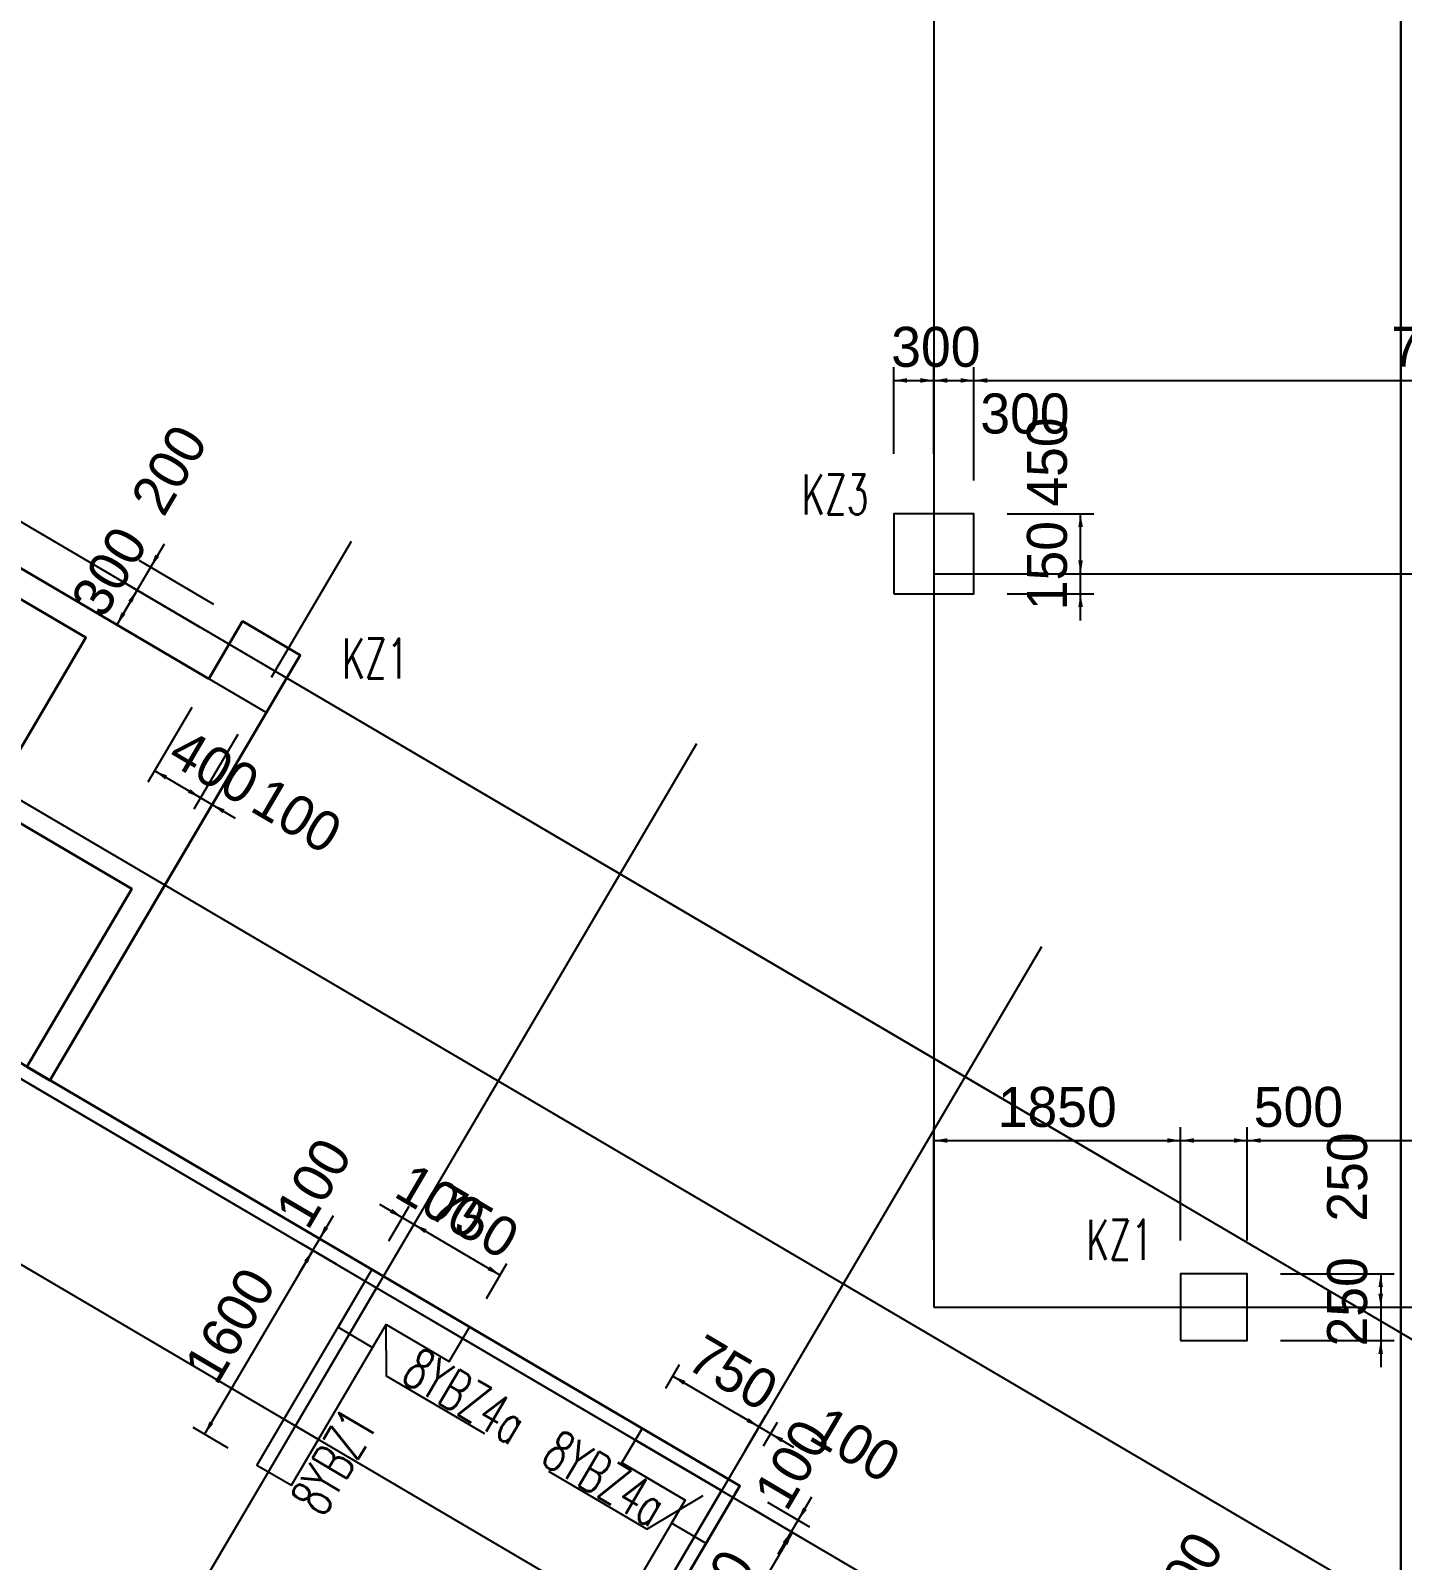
# Model space of a CAD drawing. Extents: x 387171 to 699106, y 11966 to 245688.
# Drawn here: x 627987 to 638271, y 165689 to 177162 of the extents above; entities that cross this region are included whole.
import ezdxf

# ---------------------------------------------------------------- set-up
doc = ezdxf.new("R2010")
doc.units = 0
doc.header["$LTSCALE"] = 100
doc.header["$MEASUREMENT"] = 0
for name, color, linetype in [('b边缘构件', 235, 'Continuous'), ('COLU', 7, 'Continuous'), ('DIM', 3, 'Continuous'), ('DOTE', 253, 'Continuous'), ('h后浇带', 51, 'Continuous'), ('NUM', 7, 'Continuous'), ('wall-主楼', 2, 'Continuous'), ('Y阴影', 254, 'Continuous'), ('小尺寸', 4, 'Continuous'), ('网格', 253, 'Continuous'), ('边缘构件标注', 1, 'Continuous')]:
    doc.layers.add(name, color=color, linetype=linetype)
doc.styles.get("Standard").update_dxf_attribs({"font": 'standard'})
doc.styles.add('tk', font='tk')
doc.dimstyles.get("Standard").update_dxf_attribs({"dimtxt": 300, "dimasz": 100, "dimexe": 100, "dimexo": 250, "dimgap": 100, "dimtad": 0, "dimtoh": 1, "dimdec": 0, "dimdsep": 46, "dimcen": 0.09, "dimclrt": 7, "dimadec": 0, "dimazin": 0, "dimtfac": 1, "dimtdec": 4, "dimtofl": 0, "dimtmove": 0, "dimatfit": 3, "dimfxl": 1, "dimtolj": 1, "dimtzin": 0, "dimarcsym": 0})

# ---------------------------------------------------------------- blocks, each defined once
blk = doc.blocks.new('*D2209')
at = {"layer": '小尺寸', "color": 0, "linetype": 'ByBlock', "lineweight": -2}
for p, q in [((630254, 168273), (630000, 167842)), ((630330, 167996), (630066, 168151)), ((630279, 167910), (630016, 168065))]:
    blk.add_line(p, q, dxfattribs=at)
for points in [[(630152, 168100), (630189, 168195), (630218, 168178)], [(630102, 168014), (630065, 167919), (630037, 167936)]]:
    blk.add_solid(points, dxfattribs=at)
at = {"layer": '小尺寸', "color": 7, "linetype": 'Continuous', "lineweight": -2, "insert": (630108, 168519), "char_height": 300, "width": 476.67, "attachment_point": 5, "rotation": 59.5454, "style": 'tk'}
blk.add_mtext('100', dxfattribs=at)
blk = doc.blocks.new('*D2091')
at = {"layer": '小尺寸', "color": 0, "linetype": 'ByBlock', "lineweight": -2}
for p, q in [((630102, 168014), (629291, 166635)), ((630279, 167910), (630016, 168065)), ((629468, 166531), (629205, 166686))]:
    blk.add_line(p, q, dxfattribs=at)
for points in [[(630102, 168014), (630065, 167919), (630037, 167936)], [(629291, 166635), (629327, 166729), (629356, 166713)]]:
    blk.add_solid(points, dxfattribs=at)
at = {"layer": '小尺寸', "color": 7, "linetype": 'Continuous', "lineweight": -2, "insert": (629481, 167451), "char_height": 300, "width": 685, "attachment_point": 5, "rotation": 59.5454, "style": 'tk'}
blk.add_mtext('1600', dxfattribs=at)
blk = doc.blocks.new('*D3060')
at = {"layer": '小尺寸', "color": 0, "linetype": 'ByBlock', "lineweight": -2}
for p, q in [((630602, 168361), (631033, 168108)), ((630672, 168085), (630825, 168346)), ((630707, 167948), (630911, 168295))]:
    blk.add_line(p, q, dxfattribs=at)
for points in [[(630775, 168260), (630680, 168296), (630697, 168325)], [(630861, 168209), (630955, 168173), (630939, 168144)]]:
    blk.add_solid(points, dxfattribs=at)
at = {"layer": '小尺寸', "color": 7, "linetype": 'Continuous', "lineweight": -2, "insert": (631062, 168381), "char_height": 300, "width": 476.67, "attachment_point": 5, "rotation": 329.5454, "style": 'tk'}
blk.add_mtext('100', dxfattribs=at)
blk = doc.blocks.new('*D2640')
at = {"layer": '小尺寸', "color": 0, "linetype": 'ByBlock', "lineweight": -2}
for p, q in [((630707, 167948), (630911, 168295)), ((630861, 168209), (631507, 167829)), ((631404, 167654), (631558, 167915))]:
    blk.add_line(p, q, dxfattribs=at)
for points in [[(630861, 168209), (630955, 168173), (630939, 168144)], [(631507, 167829), (631413, 167865), (631430, 167894)]]:
    blk.add_solid(points, dxfattribs=at)
at = {"layer": '小尺寸', "color": 7, "linetype": 'Continuous', "lineweight": -2, "insert": (631311, 168235), "char_height": 300, "width": 566.67, "attachment_point": 5, "rotation": 329.5454, "style": 'tk'}
blk.add_mtext('750', dxfattribs=at)
blk = doc.blocks.new('*D1786')
at = {"layer": '小尺寸', "color": 0, "linetype": 'ByBlock', "lineweight": -2}
for p, q in [((632748, 166980), (632852, 167157)), ((632802, 167071), (633448, 166691)), ((633344, 166514), (633499, 166777))]:
    blk.add_line(p, q, dxfattribs=at)
for points in [[(632802, 167071), (632896, 167035), (632879, 167006)], [(633448, 166691), (633354, 166727), (633370, 166756)]]:
    blk.add_solid(points, dxfattribs=at)
at = {"layer": '小尺寸', "color": 7, "linetype": 'Continuous', "lineweight": -2, "insert": (633252, 167096), "char_height": 300, "width": 566.67, "attachment_point": 5, "rotation": 329.5454, "style": 'tk'}
blk.add_mtext('750', dxfattribs=at)
blk = doc.blocks.new('*D1677')
at = {"layer": '小尺寸', "color": 0, "linetype": 'ByBlock', "lineweight": -2}
for p, q in [((633276, 166792), (633707, 166539)), ((633344, 166514), (633499, 166777)), ((633481, 166549), (633585, 166726))]:
    blk.add_line(p, q, dxfattribs=at)
for points in [[(633448, 166691), (633354, 166727), (633370, 166756)], [(633534, 166640), (633629, 166604), (633612, 166575)]]:
    blk.add_solid(points, dxfattribs=at)
at = {"layer": '小尺寸', "color": 7, "linetype": 'Continuous', "lineweight": -2, "insert": (634170, 166557), "char_height": 300, "width": 476.67, "attachment_point": 5, "rotation": 329.5454, "style": 'tk'}
blk.add_mtext('100', dxfattribs=at)
blk = doc.blocks.new('*D2585')
at = {"layer": '小尺寸', "color": 0, "linetype": 'ByBlock', "lineweight": -2}
for p, q in [((633511, 166125), (633827, 165940)), ((633842, 166163), (633589, 165732)), ((633375, 166090), (633776, 165854))]:
    blk.add_line(p, q, dxfattribs=at)
for points in [[(633741, 165990), (633777, 166085), (633806, 166068)], [(633690, 165904), (633654, 165810), (633625, 165826)]]:
    blk.add_solid(points, dxfattribs=at)
at = {"layer": '小尺寸', "color": 7, "linetype": 'Continuous', "lineweight": -2, "insert": (633697, 166409), "char_height": 300, "width": 476.67, "attachment_point": 5, "rotation": 59.5454, "style": 'tk'}
blk.add_mtext('100', dxfattribs=at)
blk = doc.blocks.new('*D2173')
at = {"layer": '小尺寸', "color": 0, "linetype": 'ByBlock', "lineweight": -2}
for p, q in [((633382, 166085), (633784, 165849)), ((633698, 165900), (632887, 164520)), ((632657, 164655), (632973, 164470))]:
    blk.add_line(p, q, dxfattribs=at)
for points in [[(633698, 165900), (633661, 165805), (633633, 165822)], [(632887, 164520), (632923, 164615), (632952, 164598)]]:
    blk.add_solid(points, dxfattribs=at)
at = {"layer": '小尺寸', "color": 7, "linetype": 'Continuous', "lineweight": -2, "insert": (633077, 165337), "char_height": 300, "width": 685, "attachment_point": 5, "rotation": 59.5454, "style": 'tk'}
blk.add_mtext('1600', dxfattribs=at)
blk = doc.blocks.new('*D3518')
at = {"layer": 'DIM', "color": 0, "linetype": 'ByBlock', "lineweight": -2}
for p, q in [((636608, 168088), (636608, 168938)), ((637108, 168088), (637108, 168938)), ((636608, 168838), (637108, 168838))]:
    blk.add_line(p, q, dxfattribs=at)
for points in [[(636608, 168838), (636708, 168855), (636708, 168821)], [(637108, 168838), (637008, 168821), (637008, 168855)]]:
    blk.add_solid(points, dxfattribs=at)
at = {"layer": 'DIM', "color": 7, "linetype": 'Continuous', "lineweight": -2, "insert": (637491, 169088), "char_height": 300, "width": 566.67, "attachment_point": 5, "style": 'tk'}
blk.add_mtext('500', dxfattribs=at)
blk = doc.blocks.new('*D3425')
at = {"layer": 'DIM', "color": 0, "linetype": 'ByBlock', "lineweight": -2}
for p, q in [((637358, 167838), (638208, 167838)), ((638108, 167838), (638108, 167588)), ((637358, 167588), (638208, 167588))]:
    blk.add_line(p, q, dxfattribs=at)
for points in [[(638108, 167838), (638125, 167738), (638091, 167738)], [(638108, 167588), (638091, 167688), (638125, 167688)]]:
    blk.add_solid(points, dxfattribs=at)
at = {"layer": 'DIM', "color": 7, "linetype": 'Continuous', "lineweight": -2, "insert": (637858, 168564), "char_height": 300, "width": 566.67, "attachment_point": 5, "rotation": 90, "style": 'tk'}
blk.add_mtext('250', dxfattribs=at)
blk = doc.blocks.new('*D4331')
at = {"layer": 'DIM', "color": 0, "linetype": 'ByBlock', "lineweight": -2}
for p, q in [((638108, 167788), (638108, 167138)), ((637358, 167588), (638208, 167588)), ((637358, 167338), (638208, 167338))]:
    blk.add_line(p, q, dxfattribs=at)
for points in [[(638108, 167588), (638091, 167688), (638125, 167688)], [(638108, 167338), (638125, 167238), (638091, 167238)]]:
    blk.add_solid(points, dxfattribs=at)
at = {"layer": 'DIM', "color": 7, "linetype": 'Continuous', "lineweight": -2, "insert": (637858, 167628), "char_height": 300, "width": 566.67, "attachment_point": 5, "rotation": 90, "style": 'tk'}
blk.add_mtext('250', dxfattribs=at)
blk = doc.blocks.new('*D2929')
at = {"layer": 'DIM', "color": 0, "linetype": 'ByBlock', "lineweight": -2}
for p, q in [((636925, 164466), (636365, 164795)), ((636451, 164745), (636248, 164400)), ((636723, 164121), (636162, 164451))]:
    blk.add_line(p, q, dxfattribs=at)
for points in [[(636451, 164745), (636415, 164650), (636386, 164667)], [(636248, 164400), (636285, 164495), (636313, 164478)]]:
    blk.add_solid(points, dxfattribs=at)
at = {"layer": 'DIM', "color": 7, "linetype": 'Continuous', "lineweight": -2, "insert": (636644, 165567), "char_height": 300, "width": 576.67, "attachment_point": 5, "rotation": 59.5454, "style": 'tk'}
blk.add_mtext('400', dxfattribs=at)
blk = doc.blocks.new('*D4361')
at = {"layer": 'DIM', "color": 0, "linetype": 'ByBlock', "lineweight": -2}
for p, q in [((634458, 173988), (634458, 174638)), ((634758, 173988), (634758, 174638)), ((634458, 174538), (634758, 174538))]:
    blk.add_line(p, q, dxfattribs=at)
for points in [[(634458, 174538), (634558, 174555), (634558, 174521)], [(634758, 174538), (634658, 174521), (634658, 174555)]]:
    blk.add_solid(points, dxfattribs=at)
at = {"layer": 'DIM', "color": 7, "linetype": 'Continuous', "lineweight": -2, "insert": (634773, 174788), "char_height": 300, "width": 566.67, "attachment_point": 5, "style": 'tk'}
blk.add_mtext('300', dxfattribs=at)
blk = doc.blocks.new('*D3936')
at = {"layer": 'DIM', "color": 0, "linetype": 'ByBlock', "lineweight": -2}
for p, q in [((634758, 173988), (634758, 174638)), ((635058, 173988), (635058, 174638)), ((634758, 174538), (635058, 174538))]:
    blk.add_line(p, q, dxfattribs=at)
for points in [[(634758, 174538), (634858, 174555), (634858, 174521)], [(635058, 174538), (634958, 174521), (634958, 174555)]]:
    blk.add_solid(points, dxfattribs=at)
at = {"layer": 'DIM', "color": 7, "linetype": 'Continuous', "lineweight": -2, "insert": (635441, 174288), "char_height": 300, "width": 566.67, "attachment_point": 5, "style": 'tk'}
blk.add_mtext('300', dxfattribs=at)
blk = doc.blocks.new('*D89')
at = {"layer": 'DIM', "color": 0, "linetype": 'ByBlock', "lineweight": -2}
for p, q in [((635858, 172738), (635858, 173288)), ((635308, 173088), (635958, 173088)), ((635308, 172938), (635958, 172938))]:
    blk.add_line(p, q, dxfattribs=at)
for points in [[(635858, 173088), (635841, 173188), (635875, 173188)], [(635858, 172938), (635875, 172838), (635841, 172838)]]:
    blk.add_solid(points, dxfattribs=at)
at = {"layer": 'DIM', "color": 7, "linetype": 'Continuous', "lineweight": -2, "insert": (635608, 173149), "char_height": 300, "width": 476.67, "attachment_point": 5, "rotation": 90, "style": 'tk'}
blk.add_mtext('150', dxfattribs=at)
blk = doc.blocks.new('*D4749')
at = {"layer": 'DIM', "color": 0, "linetype": 'ByBlock', "lineweight": -2}
for p, q in [((635308, 173538), (635958, 173538)), ((635858, 173088), (635858, 173538)), ((635308, 173088), (635958, 173088))]:
    blk.add_line(p, q, dxfattribs=at)
for points in [[(635858, 173538), (635875, 173438), (635841, 173438)], [(635858, 173088), (635841, 173188), (635875, 173188)]]:
    blk.add_solid(points, dxfattribs=at)
at = {"layer": 'DIM', "color": 7, "linetype": 'Continuous', "lineweight": -2, "insert": (635608, 173926), "char_height": 300, "width": 576.67, "attachment_point": 5, "rotation": 90, "style": 'tk'}
blk.add_mtext('450', dxfattribs=at)
blk = doc.blocks.new('*D2548')
at = {"layer": 'DIM', "color": 0, "linetype": 'ByBlock', "lineweight": -2}
for p, q in [((628987, 173309), (628683, 172792)), ((629360, 172858), (628800, 173188)), ((629259, 172686), (628698, 173015))]:
    blk.add_line(p, q, dxfattribs=at)
for points in [[(628886, 173137), (628922, 173232), (628951, 173215)], [(628785, 172965), (628748, 172870), (628720, 172887)]]:
    blk.add_solid(points, dxfattribs=at)
at = {"layer": 'DIM', "color": 7, "linetype": 'Continuous', "lineweight": -2, "insert": (629026, 173868), "char_height": 300, "width": 566.67, "attachment_point": 5, "rotation": 59.5454, "style": 'tk'}
blk.add_mtext('200', dxfattribs=at)
blk = doc.blocks.new('*D3327')
at = {"layer": 'DIM', "color": 0, "linetype": 'ByBlock', "lineweight": -2}
for p, q in [((629259, 172686), (628698, 173015)), ((628785, 172965), (628633, 172706)), ((629107, 172427), (628546, 172757))]:
    blk.add_line(p, q, dxfattribs=at)
for points in [[(628785, 172965), (628748, 172870), (628720, 172887)], [(628633, 172706), (628669, 172801), (628698, 172784)]]:
    blk.add_solid(points, dxfattribs=at)
at = {"layer": 'DIM', "color": 7, "linetype": 'Continuous', "lineweight": -2, "insert": (628577, 173105), "char_height": 300, "width": 566.67, "attachment_point": 5, "rotation": 59.5454, "style": 'tk'}
blk.add_mtext('300', dxfattribs=at)
blk = doc.blocks.new('*D3061')
at = {"layer": 'DIM', "color": 0, "linetype": 'ByBlock', "lineweight": -2}
for p, q in [((629196, 172085), (628866, 171525)), ((629540, 171882), (629211, 171322)), ((628917, 171611), (629262, 171408))]:
    blk.add_line(p, q, dxfattribs=at)
for points in [[(628917, 171611), (629011, 171575), (628995, 171546)], [(629262, 171408), (629167, 171445), (629184, 171473)]]:
    blk.add_solid(points, dxfattribs=at)
at = {"layer": 'DIM', "color": 7, "linetype": 'Continuous', "lineweight": -2, "insert": (629363, 171639), "char_height": 300, "width": 576.67, "attachment_point": 5, "rotation": 329.5454, "style": 'tk'}
blk.add_mtext('400', dxfattribs=at)
blk = doc.blocks.new('*D4105')
at = {"layer": 'DIM', "color": 0, "linetype": 'ByBlock', "lineweight": -2}
for p, q in [((629540, 171882), (629211, 171322)), ((629627, 171832), (629297, 171271)), ((629089, 171510), (629520, 171256))]:
    blk.add_line(p, q, dxfattribs=at)
for points in [[(629262, 171408), (629167, 171445), (629184, 171473)], [(629348, 171358), (629442, 171321), (629426, 171292)]]:
    blk.add_solid(points, dxfattribs=at)
at = {"layer": 'DIM', "color": 7, "linetype": 'Continuous', "lineweight": -2, "insert": (629983, 171274), "char_height": 300, "width": 476.67, "attachment_point": 5, "rotation": 329.5454, "style": 'tk'}
blk.add_mtext('100', dxfattribs=at)
blk = doc.blocks.new('*D1274')
at = {"layer": 'DIM', "color": 0, "linetype": 'ByBlock', "lineweight": -2}
for p, q in [((634758, 168094), (634758, 168938)), ((636608, 168088), (636608, 168938)), ((634758, 168838), (636608, 168838))]:
    blk.add_line(p, q, dxfattribs=at)
for points in [[(634758, 168838), (634858, 168855), (634858, 168821)], [(636608, 168838), (636508, 168821), (636508, 168855)]]:
    blk.add_solid(points, dxfattribs=at)
at = {"layer": 'DIM', "color": 7, "linetype": 'Continuous', "lineweight": -2, "insert": (635683, 169088), "char_height": 300, "width": 690, "attachment_point": 5, "style": 'tk'}
blk.add_mtext('1850', dxfattribs=at)
blk = doc.blocks.new('*D2333')
at = {"layer": 'DIM', "color": 0, "linetype": 'ByBlock', "lineweight": -2}
for p, q in [((637108, 168088), (637108, 168938)), ((642258, 168088), (642258, 168938)), ((637108, 168838), (642258, 168838))]:
    blk.add_line(p, q, dxfattribs=at)
for points in [[(637108, 168838), (637208, 168855), (637208, 168821)], [(642258, 168838), (642158, 168821), (642158, 168855)]]:
    blk.add_solid(points, dxfattribs=at)
at = {"layer": 'DIM', "color": 7, "linetype": 'Continuous', "lineweight": -2, "insert": (639683, 169088), "char_height": 300, "width": 775, "attachment_point": 5, "style": 'tk'}
blk.add_mtext('5150', dxfattribs=at)
blk = doc.blocks.new('*D880')
at = {"layer": 'DIM', "color": 0, "linetype": 'ByBlock', "lineweight": -2}
for p, q in [((635058, 173788), (635058, 174638)), ((642208, 173788), (642208, 174638)), ((635058, 174538), (642208, 174538))]:
    blk.add_line(p, q, dxfattribs=at)
for points in [[(635058, 174538), (635158, 174555), (635158, 174521)], [(642208, 174538), (642108, 174521), (642108, 174555)]]:
    blk.add_solid(points, dxfattribs=at)
at = {"layer": 'DIM', "color": 7, "linetype": 'Continuous', "lineweight": -2, "insert": (638633, 174788), "char_height": 300, "width": 775, "attachment_point": 5, "style": 'tk'}
blk.add_mtext('7150', dxfattribs=at)
blk = doc.blocks.new('后浇带现场')
at = {"color": 6, "lineweight": 30}
blk.add_lwpolyline([(821257, 720830), (821257, 688843), (805860, 662656), (825600, 651049), (814026, 631365), (812236, 611185), (845904, 608199)], dxfattribs=at)
at = {"layer": 'h后浇带', "color": 1}
blk.add_line((821257, 720830), (821257, 688843), dxfattribs=at)

msp = doc.modelspace()

# ---------------------------------------------------------------- hatches: boundary and pattern name
at = {"layer": 'Y阴影'}
h = msp.add_hatch(dxfattribs=at)
h.set_pattern_fill('ANSI31', color=256, scale=25, angle=-30.45463, style=0)
h.set_pattern_definition([])
h.paths.add_polyline_path([(630545, 167869.5), (630291.6, 167438.4), (630550.2, 167286.4), (630651.6, 167458.8), (631125.7, 167180), (631277.7, 167438.6)], flags=0)
h = msp.add_hatch(dxfattribs=at)
h.set_pattern_fill('ANSI31', color=256, scale=25, angle=-30.45463, style=0)
h.set_pattern_definition([])
h.paths.add_polyline_path([(629886.1, 166748.8), (629683.4, 166404), (629942, 166252), (630144.7, 166596.8)], flags=0)
h = msp.add_hatch(dxfattribs=at)
h.set_pattern_fill('ANSI31', color=256, scale=25, angle=-30.45463, style=0)
h.set_pattern_definition([])
h.paths.add_polyline_path([(633303.5, 166247.5), (633050.1, 165816.5), (632791.5, 165968.6), (632892.9, 166141), (632418.7, 166419.7), (632570.8, 166678.3)], flags=0)

# ---------------------------------------------------------------- linework, layer by layer
at = {"color": 6, "lineweight": 30}
msp.add_lwpolyline([(611161.6, 168246), (624436.4, 160440.7), (623524.5, 158888.8), (626802, 156961.7), (628930.7, 160582.3), (629706.6, 160126.1), (633303.1, 166247.8), (625803.9, 170657.2), (626716.2, 172208.8), (624819.7, 173323.9), (625782.8, 174961.8), (623196.7, 176482.4), (622233.6, 174844.5), (620337.2, 175959.6), (619424.8, 174407.9), (609339.1, 180338.1)], dxfattribs=at)
at = {"color": 3, "lineweight": 30}
msp.add_lwpolyline([(625529.3, 174530.8), (629322.3, 172300.6), (629575.7, 172731.6), (630006.7, 172478.2), (628131.3, 169288.7), (627958.9, 169390), (628744.6, 170726.2), (626589.5, 171993.3), (626716.2, 172208.8), (627793.7, 171575.3), (628402, 172609.7), (625428, 174358.3), (625529.3, 174530.8)], dxfattribs=at)
at = {"layer": 'b边缘构件'}
for points in [[(630545, 167869.5), (630291.6, 167438.4), (630550.2, 167286.4), (630651.6, 167458.8), (631125.7, 167180), (631277.7, 167438.6), (630545, 167869.5)], [(629886.1, 166748.8), (629683.4, 166404), (629942, 166252), (630144.7, 166596.8), (629886.1, 166748.8)], [(633303.5, 166247.5), (633050.1, 165816.5), (632791.5, 165968.6), (632892.9, 166141), (632418.7, 166419.7), (632570.8, 166678.3), (633303.5, 166247.5)]]:
    msp.add_lwpolyline(points, dxfattribs=at)
at = {"layer": 'COLU'}
for points in [[(634458.1, 172937.9), (635058.1, 172937.9), (635058.1, 173537.9), (634458.1, 173537.9)], [(629575.7, 172731.6), (630006.7, 172478.2), (629753.3, 172047.2), (629322.3, 172300.6)], [(636608.1, 167337.9), (637108.1, 167337.9), (637108.1, 167837.9), (636608.1, 167837.9)]]:
    msp.add_lwpolyline(points, close=True, dxfattribs=at)
at = {"layer": 'DOTE'}
for p, q in [((634758.1, 216271.9), (634758.1, 167587.9)), ((591333.7, 194985.1), (636237, 168582.9)), ((589509, 191881.8), (639200.8, 162664)), ((623267.7, 176208.6), (640044, 166344.4)), ((620458.9, 175772), (639131.7, 164792.8)), ((629793.8, 172313.4), (630393.1, 173332.7)), ((618938.3, 173185.9), (637611.1, 162206.7)), ((634758.1, 173087.9), (664518.6, 173087.9)), ((632979.2, 171812.1), (627995.6, 163336.2)), ((635565.3, 170291.5), (626684.5, 155187.6)), ((634758.1, 167587.9), (664518.6, 167587.9))]:
    msp.add_line(p, q, dxfattribs=at)
at = {"layer": 'wall-主楼'}
for points in [[(631277.7, 167438.6), (630545, 167869.5), (629683.4, 166404), (629942, 166252), (630651.6, 167458.8), (631125.7, 167180)], [(632892.9, 166141), (632183.3, 164934.1), (632441.9, 164782.1), (633303.5, 166247.5), (632570.8, 166678.4), (632418.7, 166419.7)]]:
    msp.add_lwpolyline(points, close=True, dxfattribs=at)
at = {"layer": '网格'}
for p, q in [((626184.2, 170317.5), (627994.3, 169253.3)), ((627994.3, 169253.3), (630580.5, 167732.6)), ((629769.6, 166353.3), (630580.5, 167732.6)), ((630580.5, 167732.6), (631227.1, 167352.4)), ((631227.1, 167352.4), (632520.1, 166592.1)), ((632512.5, 166596.6), (633159, 166216.5)), ((633166.6, 166212), (632520.1, 166592.1)), ((629060, 165146.5), (629769.6, 166353.3)), ((632355.7, 164832.8), (633166.6, 166212))]:
    msp.add_line(p, q, dxfattribs=at)
at = {"layer": '边缘构件标注', "color": 200}
for p, q in [((630655.1, 167070.2), (630651.6, 167458.8)), ((631391.5, 166637.1), (630655.1, 167070.2)), ((632607.4, 165922.2), (631870.9, 166355.3)), ((632607.4, 165922.2), (633029.7, 166176.5))]:
    msp.add_line(p, q, dxfattribs=at)

# ---------------------------------------------------------------- block references
at = {"color": 3, "lineweight": 30}
msp.add_blockref('后浇带现场', (-182998.7, -527042.1), dxfattribs=at)

# ---------------------------------------------------------------- texts
at = {"layer": 'NUM', "color": 200, "width": 0.7}
for s, p in [('KZ3', (633768.4, 173533.4)), ('KZ1', (630321.2, 172302)), ('KZ1', (635901, 167944))]:
    msp.add_text(s, height=300, dxfattribs=at).set_placement(p)
at = {"layer": '边缘构件标注', "color": 200, "width": 0.7}
for s, rotation, p in [('8YBZ4a', 329.54537, (630751.9, 167037)), ('8YBZ1', 59.54537, (630183.1, 166006.3)), ('8YBZ4a', 329.54537, (631799.8, 166420.9))]:
    msp.add_text(s, height=300, rotation=rotation, dxfattribs=at).set_placement(p)

# ---------------------------------------------------------------- dimensions: what is measured, and where the dimension line sits
at = {"layer": 'DIM', "color": 200}
for p1, p2, distance, picture, middle in [((634458.1, 173737.9), (634758.1, 173737.9), 800, '*D4361', (634240, 174787.9)), ((634758.1, 173737.9), (635058.1, 173737.9), 800, '*D3936', (634908.1, 174287.9)), ((629575.7, 172731.6), (629474.3, 172559.2), -800, '*D2548', (628781.1, 173451.8)), ((635058.1, 173087.9), (635058.1, 173537.9), -800, '*D4749', (635608.1, 173312.9)), ((635058.1, 172937.9), (635058.1, 173087.9), -800, '*D89', (635608.1, 172736)), ((629474.3, 172559.2), (629322.3, 172300.6), -800, '*D3327', (628306.6, 172644.8)), ((629322.3, 172300.6), (629667.1, 172097.8), -800, '*D3061', (628855.5, 171937)), ((629667.1, 172097.8), (629753.3, 172047.2), -800, '*D4105', (629648.6, 171470.7)), ((637140.8, 164339.3), (636938, 163994.5), -800, '*D2929', (636346.2, 165059.5))]:
    dim = msp.add_aligned_dim(p1=p1, p2=p2, distance=distance, dimstyle='Standard', dxfattribs=at)
    dim.commit()
    dim.dimension.update_dxf_attribs({"geometry": picture, "text_midpoint": middle})
for base, p1, p2, picture, middle in [((642208.1, 174537.9), (635058.1, 173537.9), (642208.1, 173537.9), '*D880', (638633.1, 174787.9)), ((636608.1, 168837.9), (634758.1, 167843.9), (636608.1, 167837.9), '*D1274', (635683.1, 169087.9)), ((637108.1, 168837.9), (636608.1, 167837.9), (637108.1, 167837.9), '*D3518', (636858.1, 169087.9)), ((642258.1, 168837.9), (637108.1, 167837.9), (642258.1, 167837.9), '*D2333', (639683.1, 169087.9))]:
    dim = msp.add_linear_dim(base=base, p1=p1, p2=p2, dimstyle='Standard', dxfattribs=at)
    dim.commit()
    dim.dimension.update_dxf_attribs({"geometry": picture, "text_midpoint": middle})
for base, p1, p2, picture, middle in [((638108.1, 167587.9), (637108.1, 167837.9), (637108.1, 167587.9), '*D3425', (637858.1, 168056)), ((638108.1, 167337.9), (637108.1, 167587.9), (637108.1, 167337.9), '*D4331', (637858.1, 167119.9))]:
    dim = msp.add_linear_dim(base=base, p1=p1, p2=p2, angle=270, dimstyle='Standard', dxfattribs=at)
    dim.commit()
    dim.dimension.update_dxf_attribs({"geometry": picture, "text_midpoint": middle})
at = {"layer": '小尺寸'}
for base, p1, p2, angle, picture, middle in [((630101.8, 168014.1), (630545, 167869.5), (630494.3, 167783.3), 59.54537, '*D2209', (629911.6, 168183.9)), ((630860.8, 168209.2), (630545, 167869.5), (630580.5, 167732.6), 149.54537, '*D3060', (630727.2, 168577.7)), ((631507.3, 167829), (630580.5, 167732.6), (631277.7, 167438.6), 149.54537, '*D2640', (631310.7, 168234.6)), ((629290.8, 166634.8), (630494.3, 167783.3), (629683.4, 166404), 59.54537, '*D2091', (629480.8, 167451.2)), ((633448.2, 166690.9), (632621.5, 166764.6), (633217.3, 166298.2), 329.54537, '*D1786', (633251.7, 167096.5)), ((633534.4, 166640.2), (633217.3, 166298.2), (633354.2, 166333.7), 329.54537, '*D1677', (633835.2, 166753.4)), ((633690.1, 165904.2), (633295.9, 166252), (633159, 166216.5), 59.54537, '*D2585', (633500, 166074)), ((632886.8, 164520.5), (633166.6, 166212), (632441.9, 164782.1), 59.54537, '*D2173', (633076.7, 165336.8))]:
    dim = msp.add_linear_dim(base=base, p1=p1, p2=p2, angle=angle, dimstyle='Standard', dxfattribs=at)
    dim.commit()
    dim.dimension.update_dxf_attribs({"geometry": picture, "text_midpoint": middle})

doc.saveas('drawing.dxf')
